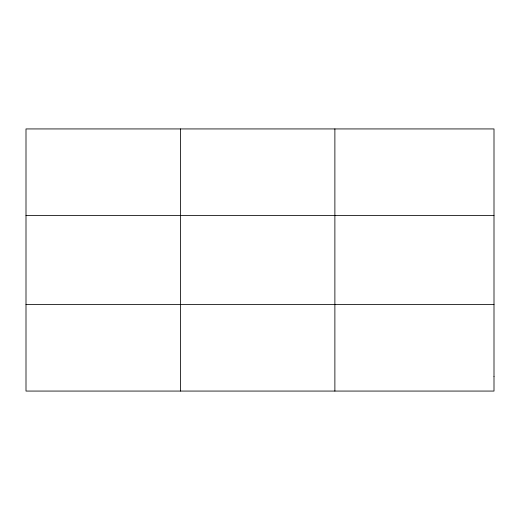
<?xml version="1.0" encoding="UTF-8"?>
<svg xmlns="http://www.w3.org/2000/svg" width="520" height="520" viewBox="0 0 520 520"><rect width="100%" height="100%" fill="white"/><g stroke="black" fill="none" stroke-linecap="round" stroke-linejoin="round"><path stroke-width="0.78" d="M180.44 128.934L180.44 391.066M334.88 128.934L334.88 391.066M26 215.436L494 215.436M26 304.564L494 304.564M494 376.649L494 391.066L26 391.066L26 128.934L494 128.934L494 376.649"/></g></svg>
